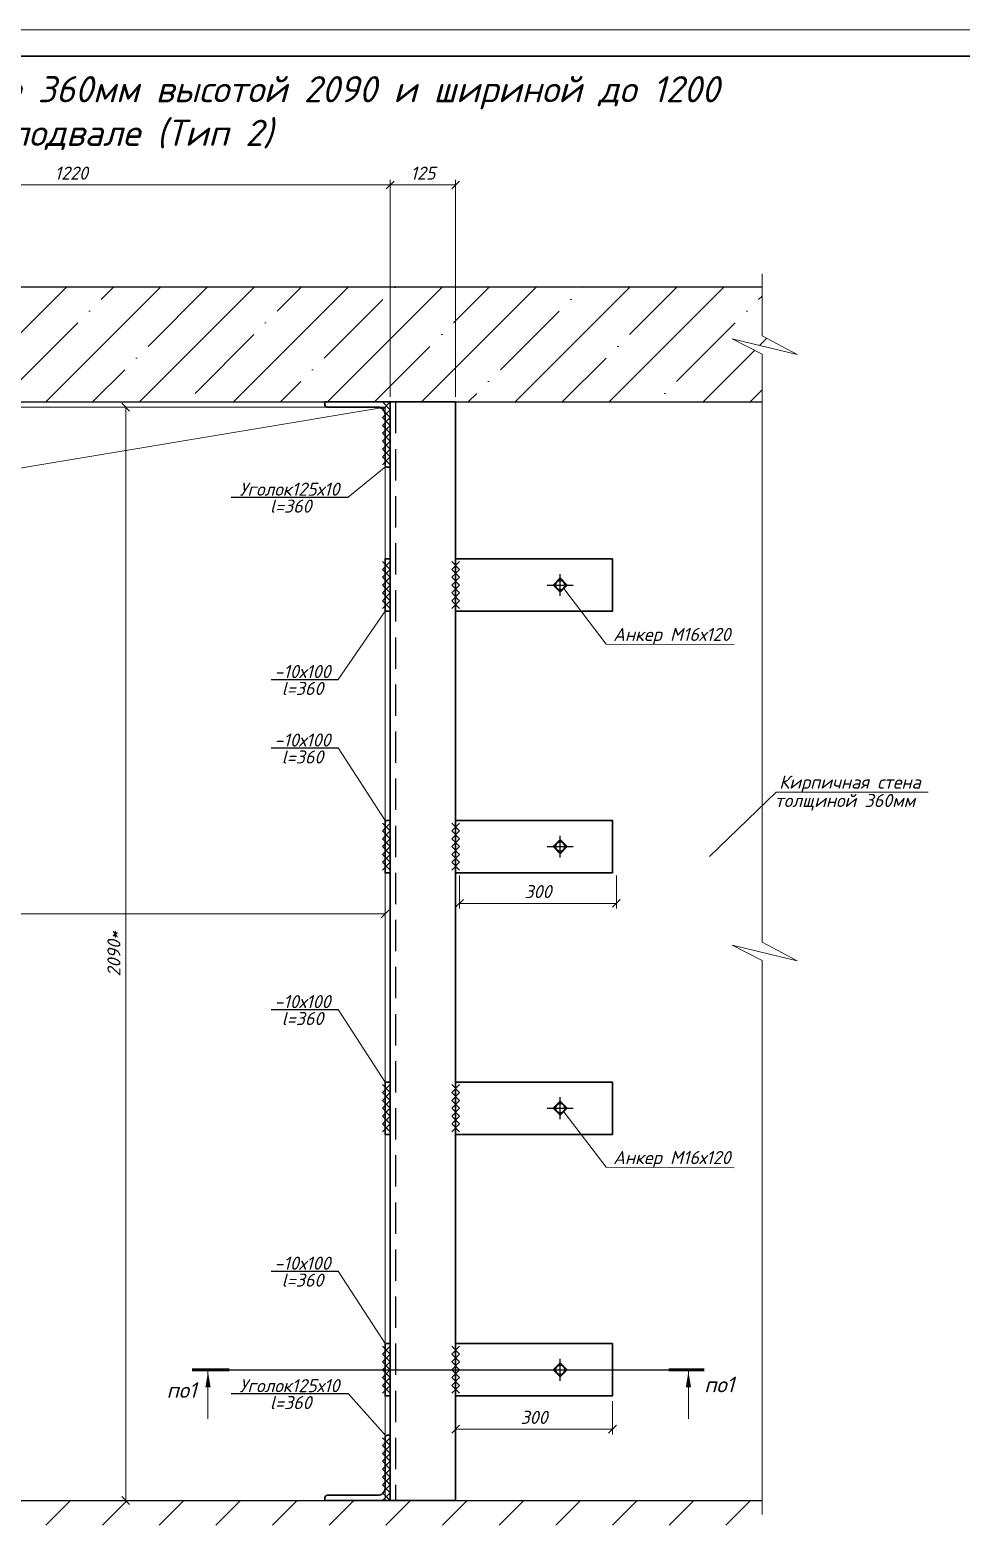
# Model space of a CAD drawing. Header units: millimetres. Extents: x 10124 to 8132345, y -95635 to 1386204.
# Drawn here: x 110922 to 112703, y 27202 to 30060 of the extents above; entities that cross this region are included whole.
import ezdxf
from ezdxf.enums import TextEntityAlignment as Align

# ---------------------------------------------------------------- set-up
doc = ezdxf.new("R2010")
doc.units = ezdxf.units.MM
doc.linetypes.add('Пунктир 2мм', pattern=[3, 2, -1])
doc.layers.get('DEFPOINTS').update_dxf_attribs({"color": 1})
for name, color, linetype, lineweight in [('013', 7, 'Continuous', 13), ('030', 7, 'Continuous', 30), ('Размер', 140, 'Continuous', 13), ('Разрезы', 54, 'Continuous', 20)]:
    doc.layers.add(name, color=color, linetype=linetype, lineweight=lineweight)
doc.styles.add('10', font='isocpeui.ttf', dxfattribs={"height": 25})
doc.styles.add('100', font='isocpeui.ttf', dxfattribs={"height": 250})
doc.styles.add('GOST', font='isocpeur.TTF')
doc.dimstyles.new('10', dxfattribs={"dimtxt": 37.5, "dimasz": 15, "dimexe": 10, "dimexo": 10, "dimgap": 10, "dimtad": 1, "dimtxsty": '10', "dimblk": 'OBLIQUE', "dimcen": 2.5, "dimadec": 0, "dimazin": 0, "dimtfac": 1, "dimtmove": 0, "dimatfit": 3, "dimfxl": 1, "dimlwd": 15, "dimlwe": 15, "dimarcsym": 0})

# ---------------------------------------------------------------- blocks, each defined once
blk = doc.blocks.new('*U16')
at = {"color": 44, "lineweight": 20, "ltscale": 10}
blk.add_line((594, 420), (0, 420), dxfattribs=at)
at = {"color": 137, "lineweight": 35, "ltscale": 10}
blk.add_line((589, 415), (20, 415), dxfattribs=at)
at = {"color": 44, "lineweight": 13, "style": 'GOST', "oblique": 10, "width": 0.8}
for tag in ['ФОРМАТВЕРТ', 'ФОРМАТГОРИЗ']:
    blk.add_attdef(tag, (542.98, 1.6), '', height=2, dxfattribs=at)
blk = doc.blocks.new('_OBLIQUE')
at = {"color": 0, "linetype": 'ByBlock'}
blk.add_line((-0.5, -0.5), (0.5, 0.5), dxfattribs=at)
blk = doc.blocks.new('*D208')
at = {"color": 0, "lineweight": 15, "ltscale": 100, "transparency": 16777216}
for p, q in [((110391.5, 29359.1), (110391.5, 29773.9)), ((110391.5, 29763.9), (111611.5, 29763.9)), ((111611.5, 29359.1), (111611.5, 29773.9))]:
    blk.add_line(p, q, dxfattribs=at)
at = {"layer": 'DEFPOINTS', "color": 0, "ltscale": 100, "transparency": 16777216}
for p in [(111611.5, 29763.9), (110391.5, 29349.1), (111611.5, 29349.1)]:
    blk.add_point(p, dxfattribs=at)
at = {"color": 0, "lineweight": 15, "ltscale": 100, "transparency": 16777216, "xscale": 15, "yscale": 15, "zscale": 15, "rotation": 180}
blk.add_blockref('_OBLIQUE', (110391.5, 29763.9), dxfattribs=at)
at = {"color": 0, "lineweight": 15, "ltscale": 100, "transparency": 16777216, "xscale": 15, "yscale": 15, "zscale": 15}
blk.add_blockref('_OBLIQUE', (111611.5, 29763.9), dxfattribs=at)
at = {"color": 0, "ltscale": 100, "transparency": 16777216, "insert": (111001.5, 29786.4), "char_height": 25, "attachment_point": 5, "style": '10'}
blk.add_mtext('1220', dxfattribs=at)
blk = doc.blocks.new('*D226')
at = {"color": 0, "lineweight": 15, "ltscale": 100, "transparency": 16777216}
for p, q in [((111611.5, 29359.1), (111611.5, 29773.9)), ((111611.5, 29763.9), (111736.5, 29763.9)), ((111736.5, 29359.1), (111736.5, 29773.9))]:
    blk.add_line(p, q, dxfattribs=at)
at = {"layer": 'DEFPOINTS', "color": 0, "ltscale": 100, "transparency": 16777216}
for p in [(111736.5, 29763.9), (111611.5, 29349.1), (111736.5, 29349.1)]:
    blk.add_point(p, dxfattribs=at)
at = {"color": 0, "lineweight": 15, "ltscale": 100, "transparency": 16777216, "xscale": 15, "yscale": 15, "zscale": 15, "rotation": 180}
blk.add_blockref('_OBLIQUE', (111611.5, 29763.9), dxfattribs=at)
at = {"color": 0, "lineweight": 15, "ltscale": 100, "transparency": 16777216, "xscale": 15, "yscale": 15, "zscale": 15}
blk.add_blockref('_OBLIQUE', (111736.5, 29763.9), dxfattribs=at)
at = {"color": 0, "ltscale": 100, "transparency": 16777216, "insert": (111674, 29786.4), "char_height": 25, "attachment_point": 5, "style": '10'}
blk.add_mtext('125', dxfattribs=at)
blk = doc.blocks.new('*U172')
blk.add_lwpolyline([(-34.5, 90.5), (-29.1, 90.5, -0.414214), (-24.5, 85.9), (-24.5, -10.5, 0.414214), (-10.5, -24.5), (85.9, -24.5, -0.414214), (90.5, -29.1), (90.5, -34.5), (-34.5, -34.5)], format="xyb", close=True)
blk = doc.blocks.new('*D232')
at = {"color": 0, "lineweight": 15, "ltscale": 100, "transparency": 16777216}
for p, q in [((110401.5, 28276.4), (110401.5, 28380.4)), ((111601.5, 28276.4), (111601.5, 28380.4)), ((111601.5, 28370.4), (110401.5, 28370.4))]:
    blk.add_line(p, q, dxfattribs=at)
at = {"layer": 'DEFPOINTS', "color": 0, "ltscale": 100, "transparency": 16777216}
for p in [(110401.5, 28370.4), (110401.5, 28266.4), (111601.5, 28266.4)]:
    blk.add_point(p, dxfattribs=at)
at = {"color": 0, "lineweight": 15, "ltscale": 100, "transparency": 16777216, "xscale": 15, "yscale": 15, "zscale": 15, "rotation": 180}
blk.add_blockref('_OBLIQUE', (110401.5, 28370.4), dxfattribs=at)
at = {"color": 0, "lineweight": 15, "ltscale": 100, "transparency": 16777216, "xscale": 15, "yscale": 15, "zscale": 15}
blk.add_blockref('_OBLIQUE', (111601.5, 28370.4), dxfattribs=at)
at = {"color": 0, "ltscale": 100, "transparency": 16777216, "insert": (110834.3, 28392.9), "char_height": 25, "width": 61.42, "attachment_point": 5, "style": '10'}
blk.add_mtext('1200*', dxfattribs=at)
blk = doc.blocks.new('*D233')
at = {"color": 0, "lineweight": 15, "ltscale": 100, "transparency": 16777216}
for p, q in [((110994.4, 29339.1), (111115.6, 29339.1)), ((111105.6, 29339.1), (111105.6, 27249.1)), ((110994.4, 27249.1), (111115.6, 27249.1))]:
    blk.add_line(p, q, dxfattribs=at)
at = {"layer": 'DEFPOINTS', "color": 0, "ltscale": 100, "transparency": 16777216}
for p in [(110984.4, 29339.1), (110984.4, 27249.1), (111105.6, 27249.1)]:
    blk.add_point(p, dxfattribs=at)
at = {"color": 0, "lineweight": 15, "ltscale": 100, "transparency": 16777216, "xscale": 15, "yscale": 15, "zscale": 15}
for p, rotation in [((111105.6, 29339.1), 90), ((111105.6, 27249.1), 270)]:
    blk.add_blockref('_OBLIQUE', p, dxfattribs=dict(at, rotation=rotation))
at = {"color": 0, "ltscale": 100, "transparency": 16777216, "insert": (111083.1, 28294.1), "char_height": 25, "attachment_point": 5, "rotation": 90, "style": '10'}
blk.add_mtext('2090*', dxfattribs=at)
blk = doc.blocks.new('*U250')
at = {"layer": 'DEFPOINTS'}
blk.add_line((0, 0), (84.05, 0), dxfattribs=at)
at = {"layer": 'Разрезы', "color": 0}
for p, q in [((-4.07, 0.35), (-4.07, 9.4)), ((87.8, 0.35), (87.8, 9.4))]:
    blk.add_line(p, q, dxfattribs=at)
at = {"layer": 'Разрезы', "color": 0, "lineweight": 60}
for p, q in [((-7.07, 0), (0, 0)), ((90.8, 0), (84.05, 0))]:
    blk.add_line(p, q, dxfattribs=at)
at = {"layer": 'Разрезы', "color": 0}
for points in [[(-4.07, 0.35), (-3.57, 3.35), (-4.57, 3.35)], [(87.8, 0.35), (87.3, 3.35), (88.3, 3.35)]]:
    blk.add_solid(points, dxfattribs=at)
at = {"layer": 'Разрезы', "color": 0, "style": '100'}
for tag, p in [('1', (-9.12, 3.88)), ('2', (93.69, 2.82))]:
    blk.add_attdef(tag, text='', height=3, dxfattribs=at).set_placement(p, align=Align.MIDDLE_CENTER)
blk = doc.blocks.new('*D212')
at = {"color": 0, "lineweight": 15, "ltscale": 100, "transparency": 16777216}
for p, q in [((111744, 28444.1), (111744, 28380.6)), ((112044, 28444.1), (112044, 28380.6)), ((111744, 28390.6), (112044, 28390.6))]:
    blk.add_line(p, q, dxfattribs=at)
at = {"layer": 'DEFPOINTS', "color": 0, "ltscale": 100, "transparency": 16777216}
for p in [(111744, 28454.1), (112044, 28454.1), (112044, 28390.6)]:
    blk.add_point(p, dxfattribs=at)
at = {"color": 0, "lineweight": 15, "ltscale": 100, "transparency": 16777216, "xscale": 15, "yscale": 15, "zscale": 15, "rotation": 180}
blk.add_blockref('_OBLIQUE', (111744, 28390.6), dxfattribs=at)
at = {"color": 0, "lineweight": 15, "ltscale": 100, "transparency": 16777216, "xscale": 15, "yscale": 15, "zscale": 15}
blk.add_blockref('_OBLIQUE', (112044, 28390.6), dxfattribs=at)
at = {"color": 0, "ltscale": 100, "transparency": 16777216, "insert": (111894, 28413.1), "char_height": 25, "attachment_point": 5, "style": '10'}
blk.add_mtext('300', dxfattribs=at)
blk = doc.blocks.new('*D213')
at = {"color": 0, "lineweight": 15, "ltscale": 100, "transparency": 16777216}
for p, q in [((111736.5, 27439.1), (111736.5, 27375.6)), ((112036.5, 27439.1), (112036.5, 27375.6)), ((111736.5, 27385.6), (112036.5, 27385.6))]:
    blk.add_line(p, q, dxfattribs=at)
at = {"layer": 'DEFPOINTS', "color": 0, "ltscale": 100, "transparency": 16777216}
for p in [(111736.5, 27449.1), (112036.5, 27449.1), (112036.5, 27385.6)]:
    blk.add_point(p, dxfattribs=at)
at = {"color": 0, "lineweight": 15, "ltscale": 100, "transparency": 16777216, "xscale": 15, "yscale": 15, "zscale": 15, "rotation": 180}
blk.add_blockref('_OBLIQUE', (111736.5, 27385.6), dxfattribs=at)
at = {"color": 0, "lineweight": 15, "ltscale": 100, "transparency": 16777216, "xscale": 15, "yscale": 15, "zscale": 15}
blk.add_blockref('_OBLIQUE', (112036.5, 27385.6), dxfattribs=at)
at = {"color": 0, "ltscale": 100, "transparency": 16777216, "insert": (111886.5, 27408.1), "char_height": 25, "attachment_point": 5, "style": '10'}
blk.add_mtext('300', dxfattribs=at)

msp = doc.modelspace()

# ---------------------------------------------------------------- hatches: boundary and pattern name
at = {"layer": '013', "ltscale": 100}
h = msp.add_hatch(dxfattribs=at)
h.set_pattern_fill('ANSI35', color=256, scale=20)
h.set_pattern_definition([(45, (-296.47, 0), (-89.80256, 89.80256), []), (45, (-206.66, 0), (-89.80256, 89.80256), [158.75, -31.75, 0, -31.75])])
h.paths.add_polyline_path([(112265.196, 29469.431), (112389.728, 29439.519), (112322.488, 29475.416), (112322.488, 29569.117), (109901.544, 29569.117), (109901.544, 29475.416), (109968.785, 29439.519), (109844.253, 29469.431), (109901.544, 29440.395), (109901.544, 29349.117), (112322.488, 29349.117), (112322.488, 29440.395)])

# ---------------------------------------------------------------- linework, layer by layer
at = {"ltscale": 100}
for p, q in [((109901.544, 29569.117), (112322.488, 29569.117)), ((109901.544, 29349.117), (112322.488, 29349.117)), ((111611.495, 29334.117), (111596.495, 29349.117)), ((111596.495, 29334.117), (111611.495, 29349.117)), ((111611.495, 29319.117), (111596.495, 29334.117)), ((111596.495, 29319.117), (111611.495, 29334.117)), ((111611.495, 29304.117), (111596.495, 29319.117)), ((111596.495, 29304.117), (111611.495, 29319.117)), ((111611.495, 29289.117), (111596.495, 29304.117)), ((111596.495, 29289.117), (111611.495, 29304.117)), ((111611.495, 29274.117), (111596.495, 29289.117)), ((111596.495, 29274.117), (111611.495, 29289.117)), ((111611.495, 29259.117), (111596.495, 29274.117)), ((111596.495, 29259.117), (111611.495, 29274.117)), ((111611.495, 29244.117), (111596.495, 29259.117)), ((111596.495, 29244.117), (111611.495, 29259.117)), ((111611.495, 29229.117), (111596.495, 29244.117)), ((111596.495, 29229.117), (111611.495, 29244.117)), ((111307.3, 29167.272), (111531.041, 29167.272)), ((111611.495, 29029.117), (111596.495, 29044.117)), ((111596.495, 29029.117), (111611.495, 29044.117)), ((111743.995, 29029.117), (111728.995, 29044.117)), ((111728.995, 29029.117), (111743.995, 29044.117)), ((111611.495, 29014.117), (111596.495, 29029.117)), ((111596.495, 29014.117), (111611.495, 29029.117)), ((111611.495, 28999.117), (111596.495, 29014.117)), ((111596.495, 28999.117), (111611.495, 29014.117)), ((111743.995, 29014.117), (111728.995, 29029.117)), ((111728.995, 29014.117), (111743.995, 29029.117)), ((111743.995, 28999.117), (111728.995, 29014.117)), ((111728.995, 28999.117), (111743.995, 29014.117)), ((111936.495, 28978.253), (111936.495, 29019.981)), ((111611.495, 28984.117), (111596.495, 28999.117)), ((111596.495, 28984.117), (111611.495, 28999.117)), ((111611.495, 28969.117), (111596.495, 28984.117)), ((111596.495, 28969.117), (111611.495, 28984.117)), ((111743.995, 28984.117), (111728.995, 28999.117)), ((111728.995, 28984.117), (111743.995, 28999.117)), ((111743.995, 28969.117), (111728.995, 28984.117)), ((111728.995, 28969.117), (111743.995, 28984.117)), ((111911.438, 28999.117), (111961.553, 28999.117)), ((111611.495, 28954.117), (111596.495, 28969.117)), ((111596.495, 28954.117), (111611.495, 28969.117)), ((111743.995, 28954.117), (111728.995, 28969.117)), ((111728.995, 28954.117), (111743.995, 28969.117)), ((111383.862, 28818.719), (111511.753, 28818.719)), ((111383.862, 28687.785), (111511.753, 28687.785)), ((111611.495, 28529.117), (111596.495, 28544.117)), ((111596.495, 28529.117), (111611.495, 28544.117)), ((111611.495, 28514.117), (111596.495, 28529.117)), ((111596.495, 28514.117), (111611.495, 28529.117)), ((111743.995, 28529.117), (111728.995, 28544.117)), ((111728.995, 28529.117), (111743.995, 28544.117)), ((111743.995, 28514.117), (111728.995, 28529.117)), ((111728.995, 28514.117), (111743.995, 28529.117)), ((111611.495, 28499.117), (111596.495, 28514.117)), ((111596.495, 28499.117), (111611.495, 28514.117)), ((111611.495, 28484.117), (111596.495, 28499.117)), ((111596.495, 28484.117), (111611.495, 28499.117)), ((111743.995, 28499.117), (111728.995, 28514.117)), ((111728.995, 28499.117), (111743.995, 28514.117)), ((111743.995, 28484.117), (111728.995, 28499.117)), ((111728.995, 28484.117), (111743.995, 28499.117)), ((111911.438, 28499.117), (111961.553, 28499.117)), ((111936.495, 28478.253), (111936.495, 28519.981)), ((111611.495, 28469.117), (111596.495, 28484.117)), ((111596.495, 28469.117), (111611.495, 28484.117)), ((111611.495, 28454.117), (111596.495, 28469.117)), ((111596.495, 28454.117), (111611.495, 28469.117)), ((111743.995, 28469.117), (111728.995, 28484.117)), ((111728.995, 28469.117), (111743.995, 28484.117)), ((111743.995, 28454.117), (111728.995, 28469.117)), ((111728.995, 28454.117), (111743.995, 28469.117)), ((111383.862, 28187.785), (111511.753, 28187.785)), ((111611.495, 28029.117), (111596.495, 28044.117)), ((111596.495, 28029.117), (111611.495, 28044.117)), ((111743.995, 28029.117), (111728.995, 28044.117)), ((111728.995, 28029.117), (111743.995, 28044.117)), ((111611.495, 28014.117), (111596.495, 28029.117)), ((111596.495, 28014.117), (111611.495, 28029.117)), ((111611.495, 27999.117), (111596.495, 28014.117)), ((111596.495, 27999.117), (111611.495, 28014.117)), ((111743.995, 28014.117), (111728.995, 28029.117)), ((111728.995, 28014.117), (111743.995, 28029.117)), ((111743.995, 27999.117), (111728.995, 28014.117)), ((111728.995, 27999.117), (111743.995, 28014.117)), ((111936.495, 27978.253), (111936.495, 28019.981)), ((111611.495, 27984.117), (111596.495, 27999.117)), ((111596.495, 27984.117), (111611.495, 27999.117)), ((111611.495, 27969.117), (111596.495, 27984.117)), ((111596.495, 27969.117), (111611.495, 27984.117)), ((111743.995, 27984.117), (111728.995, 27999.117)), ((111728.995, 27984.117), (111743.995, 27999.117)), ((111743.995, 27969.117), (111728.995, 27984.117)), ((111728.995, 27969.117), (111743.995, 27984.117)), ((111911.438, 27999.117), (111961.553, 27999.117)), ((111611.495, 27954.117), (111596.495, 27969.117)), ((111596.495, 27954.117), (111611.495, 27969.117)), ((111743.995, 27954.117), (111728.995, 27969.117)), ((111728.995, 27954.117), (111743.995, 27969.117)), ((111383.862, 27687.785), (111511.753, 27687.785)), ((111611.495, 27529.117), (111596.495, 27544.117)), ((111596.495, 27529.117), (111611.495, 27544.117)), ((111611.495, 27514.117), (111596.495, 27529.117)), ((111596.495, 27514.117), (111611.495, 27529.117)), ((111743.995, 27529.117), (111728.995, 27544.117)), ((111728.995, 27529.117), (111743.995, 27544.117)), ((111743.995, 27514.117), (111728.995, 27529.117)), ((111728.995, 27514.117), (111743.995, 27529.117)), ((111611.495, 27499.117), (111596.495, 27514.117)), ((111596.495, 27499.117), (111611.495, 27514.117)), ((111611.495, 27484.117), (111596.495, 27499.117)), ((111596.495, 27484.117), (111611.495, 27499.117)), ((111743.995, 27499.117), (111728.995, 27514.117)), ((111728.995, 27499.117), (111743.995, 27514.117)), ((111743.995, 27484.117), (111728.995, 27499.117)), ((111728.995, 27484.117), (111743.995, 27499.117)), ((111911.438, 27499.117), (111961.553, 27499.117)), ((111936.495, 27478.253), (111936.495, 27519.981)), ((111611.495, 27469.117), (111596.495, 27484.117)), ((111596.495, 27469.117), (111611.495, 27484.117)), ((111611.495, 27454.117), (111596.495, 27469.117)), ((111596.495, 27454.117), (111611.495, 27469.117)), ((111743.995, 27469.117), (111728.995, 27484.117)), ((111728.995, 27469.117), (111743.995, 27484.117)), ((111743.995, 27454.117), (111728.995, 27469.117)), ((111728.995, 27454.117), (111743.995, 27469.117)), ((111307.3, 27453.68), (111531.041, 27453.68)), ((111611.495, 27354.117), (111596.495, 27369.117)), ((111596.495, 27354.117), (111611.495, 27369.117)), ((111611.495, 27339.117), (111596.495, 27354.117)), ((111596.495, 27339.117), (111611.495, 27354.117)), ((111611.495, 27324.117), (111596.495, 27339.117)), ((111596.495, 27324.117), (111611.495, 27339.117)), ((111611.495, 27309.117), (111596.495, 27324.117)), ((111596.495, 27309.117), (111611.495, 27324.117)), ((111611.495, 27294.117), (111596.495, 27309.117)), ((111596.495, 27294.117), (111611.495, 27309.117)), ((111611.495, 27279.117), (111596.495, 27294.117)), ((111596.495, 27279.117), (111611.495, 27294.117)), ((111611.495, 27264.117), (111596.495, 27279.117)), ((111596.495, 27264.117), (111611.495, 27279.117)), ((109901.544, 27249.117), (112322.488, 27249.117)), ((111611.495, 27249.117), (111596.495, 27264.117)), ((111596.495, 27249.117), (111611.495, 27264.117))]:
    msp.add_line(p, q, dxfattribs=at)
at = {"linetype": 'Пунктир 2мм', "ltscale": 30}
msp.add_line((111621.495, 29349.117), (111621.495, 27249.117), dxfattribs=at)
at = {"layer": '013', "ltscale": 100}
for p, q in [((111531.041, 29167.272), (111602.843, 29225.464)), ((111601.495, 28949.117), (111511.753, 28818.719)), ((111601.495, 28549.117), (111511.753, 28687.785)), ((111601.495, 28049.117), (111511.753, 28187.785)), ((111601.495, 27549.117), (111511.753, 27687.785)), ((111602.843, 27372.77), (111531.041, 27453.68)), ((110952.964, 27202.197), (111000.205, 27249.117)), ((111061.311, 27202.197), (111108.552, 27249.117)), ((111169.658, 27202.197), (111216.899, 27249.117)), ((111278.004, 27202.197), (111325.245, 27249.117)), ((111386.351, 27202.197), (111433.592, 27249.117)), ((111494.698, 27202.197), (111541.939, 27249.117)), ((111603.044, 27202.197), (111650.285, 27249.117)), ((111711.391, 27202.197), (111758.632, 27249.117)), ((111819.738, 27202.197), (111866.979, 27249.117)), ((111928.084, 27202.197), (111975.325, 27249.117)), ((112036.431, 27202.197), (112083.672, 27249.117)), ((112144.778, 27202.197), (112192.019, 27249.117)), ((112253.124, 27202.197), (112300.365, 27249.117))]:
    msp.add_line(p, q, dxfattribs=at)
for points in [[(112322.488, 29330.107), (112322.488, 29440.395), (112265.196, 29469.431), (112389.728, 29439.519), (112322.488, 29475.416), (112322.488, 29593.871)], [(110401.495, 27249.117), (110505.964, 29156.359), (111601.495, 29339.117)], [(112322.488, 27222.258), (112322.488, 28281.637), (112265.196, 28310.673), (112389.728, 28280.761), (112322.488, 28316.658), (112322.488, 29349.117)], [(111943.245, 28992.367), (112024.573, 28886.325), (112269.222, 28885.112)], [(112221.734, 28479.899), (112349.65, 28602.947), (112640.303, 28602.947)], [(111943.245, 27992.367), (112024.573, 27886.325), (112269.222, 27885.112)]]:
    msp.add_lwpolyline(points, dxfattribs=at)
msp.add_lwpolyline([(110401.495, 29339.117), (111601.495, 29339.117), (111601.495, 27249.117), (110401.495, 27249.117)], close=True, dxfattribs=at)
at = {"layer": '030', "ltscale": 100}
for p, q in [((111736.495, 29349.117), (111611.495, 29349.117)), ((111736.495, 27249.117), (111611.495, 27249.117))]:
    msp.add_line(p, q, dxfattribs=at)
for points in [[(111611.495, 27249.117), (111611.495, 29349.117)], [(111736.495, 27249.117), (111736.495, 29349.117)], [(111601.495, 29049.117), (111601.495, 28949.117), (111611.495, 28949.117), (111611.495, 29049.117), (111601.495, 29049.117)], [(111736.495, 29049.117), (112036.495, 29049.117), (112036.495, 28949.117), (111736.495, 28949.117), (111736.495, 29049.117)], [(111922.995, 28999.117), (111936.495, 29012.617), (111949.995, 28999.117), (111936.495, 28985.617), (111922.995, 28999.117)], [(111601.495, 28549.117), (111601.495, 28449.117), (111611.495, 28449.117), (111611.495, 28549.117), (111601.495, 28549.117)], [(111736.495, 28549.117), (112036.495, 28549.117), (112036.495, 28449.117), (111736.495, 28449.117), (111736.495, 28549.117)], [(111922.995, 28499.117), (111936.495, 28512.617), (111949.995, 28499.117), (111936.495, 28485.617), (111922.995, 28499.117)], [(111601.495, 28049.117), (111601.495, 27949.117), (111611.495, 27949.117), (111611.495, 28049.117), (111601.495, 28049.117)], [(111736.495, 28049.117), (112036.495, 28049.117), (112036.495, 27949.117), (111736.495, 27949.117), (111736.495, 28049.117)], [(111922.995, 27999.117), (111936.495, 28012.617), (111949.995, 27999.117), (111936.495, 27985.617), (111922.995, 27999.117)], [(111601.495, 27549.117), (111601.495, 27449.117), (111611.495, 27449.117), (111611.495, 27549.117), (111603.495, 27549.117)], [(111736.495, 27549.117), (112036.495, 27549.117), (112036.495, 27449.117), (111736.495, 27449.117), (111736.495, 27549.117)], [(111922.995, 27499.117), (111936.495, 27512.617), (111949.995, 27499.117), (111936.495, 27485.617), (111922.995, 27499.117)]]:
    msp.add_lwpolyline(points, dxfattribs=at)
for centre in [(111936.495, 28999.117), (111936.495, 28499.117), (111936.495, 27999.117), (111936.495, 27499.117)]:
    msp.add_circle(centre, 9, dxfattribs=at)

# ---------------------------------------------------------------- block references
at = {"xscale": 10, "yscale": 10, "zscale": 10}
msp.add_blockref('*U16', (109362.715, 25860.225), dxfattribs=at)
at = {"layer": '030', "xscale": -1, "rotation": 90}
msp.add_blockref('*U172', (111576.995, 29314.617), dxfattribs=at)
at = {"layer": '030', "xscale": -1}
msp.add_blockref('*U172', (111576.995, 27283.617), dxfattribs=at)
at = {"layer": 'Размер'}
ref = msp.add_blockref('*U250', (111303.687, 27499.117), dxfattribs=dict(at, xscale=-10, yscale=10, zscale=10, rotation=180))
ref.add_attrib('1', 'по1', dxfattribs={"layer": 'Разрезы', "color": 0, "height": 30, "style": '100'}).set_placement((111212.496, 27460.355), align=Align.MIDDLE_CENTER)
ref.add_attrib('2', 'по1', dxfattribs={"layer": 'Разрезы', "color": 0, "height": 30, "style": '100'}).set_placement((112240.627, 27470.929), align=Align.MIDDLE_CENTER)

# ---------------------------------------------------------------- texts
at = {"color": 0, "lineweight": 9, "width": 2395.44136, "attachment_point": 5, "style": '10'}
for s, insert, char_height in [('\\pxi1.23419;Схема усиления проема в стене 360мм высотой 2090 и шириной до 1200 мм в подвале (Тип 2)', (111040.588, 29901.229), 50), ('\\pxi1.23419;Кирпичная стена ', (112475.215, 28618.966), 25), ('\\pxi1.23419;толщиной 360мм', (112465.527, 28583.899), 25)]:
    msp.add_mtext(s, dxfattribs=dict(at, insert=insert, char_height=char_height))
at = {"ltscale": 100, "char_height": 25, "attachment_point": 5, "style": '10'}
for s, insert in [('Уголок125х10', (111418.85, 29182.309)), ('l=360', (111421.258, 29149.935)), ('Анкер М16х120', (112150.074, 28901.362)), ('-10х100', (111443.761, 28833.755)), ('l=360', (111443.761, 28801.381)), ('-10х100', (111443.761, 28702.821)), ('l=360', (111443.761, 28670.447)), ('-10х100', (111443.761, 28202.821)), ('l=360', (111443.761, 28170.447)), ('Анкер М16х120', (112150.074, 27901.362)), ('-10х100', (111443.761, 27702.821)), ('l=360', (111443.761, 27670.447)), ('Уголок125х10', (111418.85, 27468.717)), ('l=360', (111421.258, 27436.342))]:
    msp.add_mtext(s, dxfattribs=dict(at, insert=insert))

# ---------------------------------------------------------------- dimensions: what is measured, and where the dimension line sits
at = {"ltscale": 100}
for base, p1, p2, picture, middle in [((111611.495, 29763.918), (110391.495, 29349.117), (111611.495, 29349.117), '*D208', (111001.495, 29786.418)), ((111736.495, 29763.918), (111611.495, 29349.117), (111736.495, 29349.117), '*D226', (111673.995, 29786.418)), ((112043.995, 28390.585), (111743.995, 28454.117), (112043.995, 28454.117), '*D212', (111893.995, 28413.085)), ((112036.495, 27385.585), (111736.495, 27449.117), (112036.495, 27449.117), '*D213', (111886.495, 27408.085))]:
    dim = msp.add_linear_dim(base=base, p1=p1, p2=p2, dimstyle='10', dxfattribs=at)
    dim.commit()
    dim.dimension.update_dxf_attribs({"geometry": picture, "text_midpoint": middle})
dim = msp.add_linear_dim(base=(111105.6, 27249.117), p1=(110984.409, 29339.117), p2=(110984.409, 27249.117), angle=90, text='2090*', dimstyle='10', dxfattribs=at)
dim.commit()
dim.dimension.update_dxf_attribs({"geometry": '*D233', "text_midpoint": (111083.1, 28294.117)})
dim = msp.add_linear_dim(base=(110401.495, 28370.447), p1=(111601.495, 28266.385), p2=(110401.495, 28266.385), text='1200*', dimstyle='10', dxfattribs=at)
dim.commit()
dim.dimension.update_dxf_attribs({"geometry": '*D232', "text_midpoint": (110834.305, 28370.447), "dimtype": 160})

doc.saveas('drawing.dxf')
